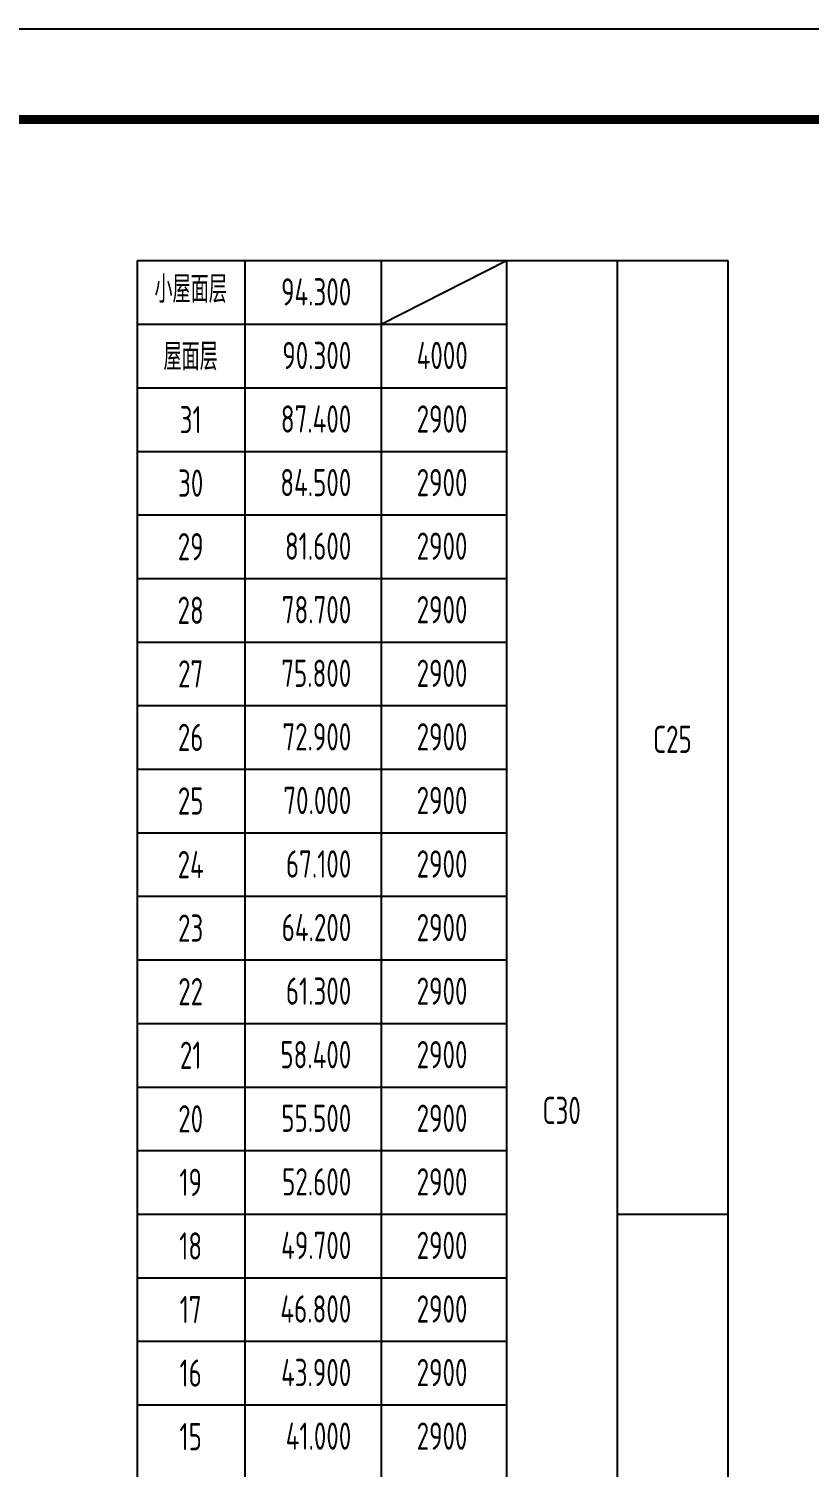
# Model space of a CAD drawing. Extents: x -144902 to 588294, y -160863 to 65494.
# Drawn here: x 46518 to 55109, y 49654 to 65494 of the extents above; entities that cross this region are included whole.
import ezdxf
from ezdxf.enums import TextEntityAlignment as Align

# ---------------------------------------------------------------- set-up
doc = ezdxf.new("R2010")
doc.units = 0
doc.header["$LTSCALE"] = 100
for name, color, linetype in [('1508', 2, 'CONTINUOUS'), ('TABLE1', 7, 'CONTINUOUS'), ('tk', 7, 'CONTINUOUS'), ('标高', 7, 'CONTINUOUS'), ('砼墙', 3, 'CONTINUOUS')]:
    doc.layers.add(name, color=color, linetype=linetype)
doc.styles.get("Standard").update_dxf_attribs({"font": 'tssdeng.shx', "width": 0.7, "bigfont": 'tssdchn.shx'})

# ---------------------------------------------------------------- blocks, each defined once
blk = doc.blocks.new('A1tk')
at = {"layer": 'tk', "color": 5}
blk.add_lwpolyline([(0, 0), (0, 59400), (84100, 59400), (84100, 0)], close=True, dxfattribs=at)
at = {"layer": 'tk', "const_width": 100}
blk.add_lwpolyline([(2500, 1000), (83100, 1000), (83100, 58400), (2500, 58400)], close=True, dxfattribs=at)
blk = doc.blocks.new('2012112616122025')
at = {"layer": 'TABLE1', "color": 7}
for p, q in [((840, 206), (840, 25106)), ((840, 25106), (7340, 25106)), ((2025, 25106), (2025, 206)), ((3525, 25106), (3525, 206)), ((3525, 25106), (3525, 206)), ((3525, 24406), (4902, 25106)), ((4902, 25106), (4902, 206)), ((6121, 25106), (6121, 206)), ((7340, 25106), (7340, 206)), ((840, 24406), (4902, 24406)), ((840, 23706), (4902, 23706)), ((840, 23006), (4902, 23006)), ((840, 22306), (4902, 22306)), ((840, 22306), (4902, 22306)), ((840, 21606), (3525, 21606)), ((3525, 21606), (4902, 21606)), ((840, 20906), (4902, 20906)), ((840, 20206), (4902, 20206)), ((840, 19506), (3525, 19506)), ((3525, 19506), (4902, 19506)), ((840, 18806), (4902, 18806)), ((840, 18106), (4902, 18106)), ((840, 17406), (4902, 17406)), ((840, 16706), (4902, 16706)), ((840, 16006), (4902, 16006)), ((840, 15306), (4902, 15306)), ((840, 14606), (4902, 14606)), ((3525, 14606), (4902, 14606)), ((6121, 14606), (7340, 14606)), ((840, 13906), (4902, 13906)), ((840, 13206), (4902, 13206)), ((840, 12506), (4902, 12506))]:
    blk.add_line(p, q, dxfattribs=at)
at = {"layer": 'TABLE1', "color": 7, "width": 0.7}
for s, p in [('小屋面层', (1427, 24803)), ('屋面层', (1427, 24054)), ('31', (1427, 23356)), ('30', (1427, 22656)), ('29', (1427, 21956)), ('28', (1427, 21256)), ('27', (1427, 20556)), ('26', (1427, 19856)), ('C25', (6730, 19835)), ('25', (1427, 19156)), ('24', (1427, 18456)), ('23', (1427, 17756)), ('22', (1427, 17056)), ('21', (1427, 16356)), ('C30', (5511, 15749)), ('20', (1427, 15656)), ('19', (1427, 14956)), ('18', (1427, 14256)), ('17', (1427, 13556)), ('16', (1427, 12856)), ('15', (1427, 12156))]:
    blk.add_text(s, height=300, dxfattribs=at).set_placement(p, align=Align.MIDDLE)
for s, p in [('4000', (3915, 23912)), ('2900', (3915, 23212)), ('2900', (3915, 22512)), ('2900', (3915, 21812)), ('2900', (3915, 21112)), ('2900', (3915, 20412)), ('2900', (3915, 19712)), ('2900', (3915, 19012)), ('2900', (3915, 18312)), ('2900', (3915, 17612)), ('2900', (3915, 16912)), ('2900', (3915, 16212)), ('2900', (3915, 15512)), ('2900', (3915, 14812)), ('2900', (3915, 14112)), ('2900', (3915, 13412)), ('2900', (3915, 12712)), ('2900', (3915, 12012))]:
    blk.add_text(s, height=300, dxfattribs=at).set_placement(p)
at = {"layer": '标高', "color": 2, "width": 0.7}
for s, p in [('94.300', (3195, 24612)), ('90.300', (3195, 23912)), ('87.400', (3195, 23212)), ('84.500', (3195, 22512)), ('81.600', (3195, 21812)), ('78.700', (3195, 21112)), ('75.800', (3195, 20412)), ('72.900', (3195, 19712)), ('70.000', (3195, 19012)), ('67.100', (3195, 18312)), ('64.200', (3195, 17612)), ('61.300', (3195, 16912)), ('58.400', (3195, 16212)), ('55.500', (3195, 15512)), ('52.600', (3195, 14812)), ('49.700', (3195, 14112)), ('46.800', (3195, 13412)), ('43.900', (3195, 12712)), ('41.000', (3195, 12012))]:
    blk.add_text(s, height=300, dxfattribs=at).set_placement(p, align=Align.RIGHT)

msp = doc.modelspace()

# ---------------------------------------------------------------- block references
at = {"layer": '1508'}
msp.add_blockref('A1tk', (-20399.668, 6094.074), dxfattribs=at)
at = {"layer": '砼墙'}
msp.add_blockref('2012112616122025', (46872.745, 37834.862), dxfattribs=at)

doc.saveas('drawing.dxf')
